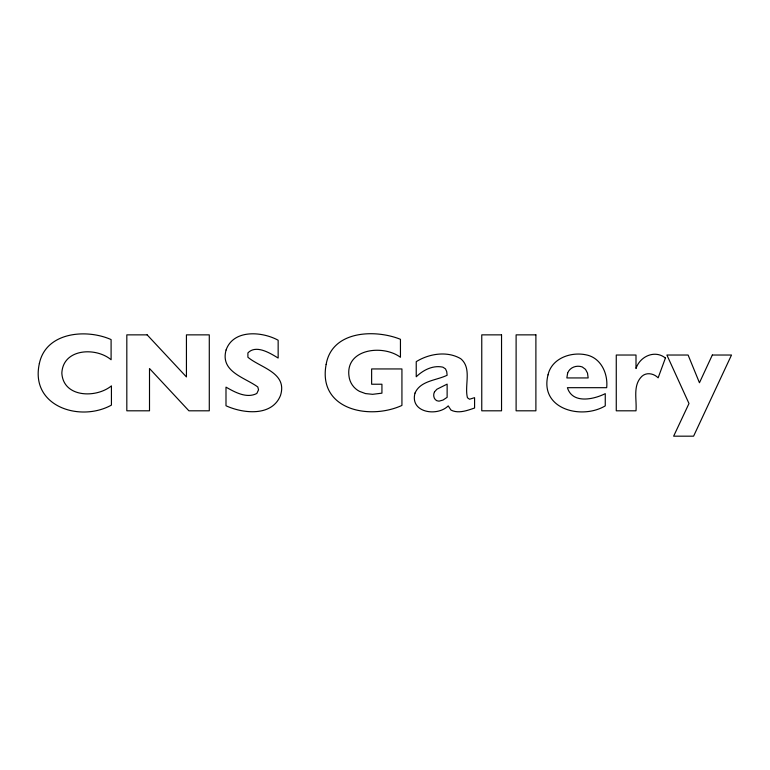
<?xml version="1.0" encoding="UTF-8"?>
<svg xmlns="http://www.w3.org/2000/svg" width="770" height="770" viewBox="0 0 770 770"><rect width="100%" height="100%" fill="white"/><g stroke="black" fill="none" stroke-linecap="round" stroke-linejoin="round"><path stroke-width="1.16" d="M39.347 363.584C29.905 406.291 79.868 422.557 111.429 405.107L111.429 385.876C96.163 398.408 63.217 397.695 61.841 373.113C62.967 348.435 95.875 346.914 111.101 359.744L111.101 339.58C86.394 328.588 45.902 331.918 39.347 363.584M326.143 364.422C317.606 409.447 368.955 420.487 401.93 405.434L401.93 368.945L371.631 368.945L371.631 384.23L381.93 384.23L381.93 393.162L372.613 394.317L365.509 393.586L359.523 391.381A19.683 19.683 0 0 1 349.407 378.522C343.131 349.166 382.209 343.776 400.448 357.28L400.448 339.3C374.769 328.983 331.889 330.619 326.143 364.422M548.028 374.855C539.269 409.082 581.408 420.074 605.259 405.877L605.259 393.653C593.66 399.486 572.457 404.135 567.403 387.685L606.683 387.685C608.165 373.537 600.879 357.482 585.749 354.778C570.618 351.688 551.724 358.416 548.028 374.855M226.091 349.955C219.941 371.862 244.812 377.387 257.806 386.992L258.537 389.822L256.814 393.47C246.641 398.793 234.879 392.171 225.995 387.137L225.995 405.761C243.089 413.606 272.099 416.849 280.53 395.366C287.605 372.632 260.529 367.906 247.901 357.232L247.901 352.92C256.102 344.306 270.222 353.228 278.153 358.04L278.153 340.234C262.185 331.456 233.483 329.098 226.091 349.955M415.02 393.066C409.592 412.701 437.283 416.926 448.227 405.877L450.97 410.064C458.362 413.904 467.275 410.525 474.58 408.013L474.58 397.657L469.546 399.245L467.438 397.744C464.252 385.173 472.212 368.31 460.749 358.724C447.264 350.725 429.083 353.642 416.233 361.659L416.233 376.78C423.192 370.024 432.99 364.99 442.885 367.165L445.493 368.888L446.725 371.631L447.129 375.25C436.253 380.544 420.439 380.601 415.02 393.066M567.615 373.171L566.855 377.935L588.165 377.935L587.5 373.103L585.508 369.359L582.264 366.953C576.615 364.884 569.742 367.3 567.615 373.171M434.463 391.92C432.499 395.636 434.328 401.199 439.025 401.16L443.048 400.044L447.129 397.33L447.129 384.124L436.888 389.245L434.463 391.92M665.424 358.04L658.138 377.82C653.894 373.498 646.569 371.939 641.834 376.366C632.555 385.549 636.925 399.274 636.001 410.805L616.269 410.805L616.269 355.028L636.001 355.028L636.001 368.512C639.889 356.443 654.827 349.464 665.424 358.04M712.327 355.028L699.449 382.757L688.101 355.028L666.897 355.028L688.986 403.519L673.644 436.176L693.587 436.176L731.5 355.028L712.327 355.028M147.147 334.863L126.819 334.863L126.819 410.805L149.505 410.805L149.505 368.512L188.9 410.805L209.286 410.805L209.286 334.863L186.436 334.863L186.436 376.944L147.147 334.863M501.54 334.863L481.76 334.863L481.76 410.805L501.54 410.805L501.54 334.863M535.891 334.863L516.112 334.863L516.112 410.805L535.891 410.805L535.891 334.863"/></g></svg>
